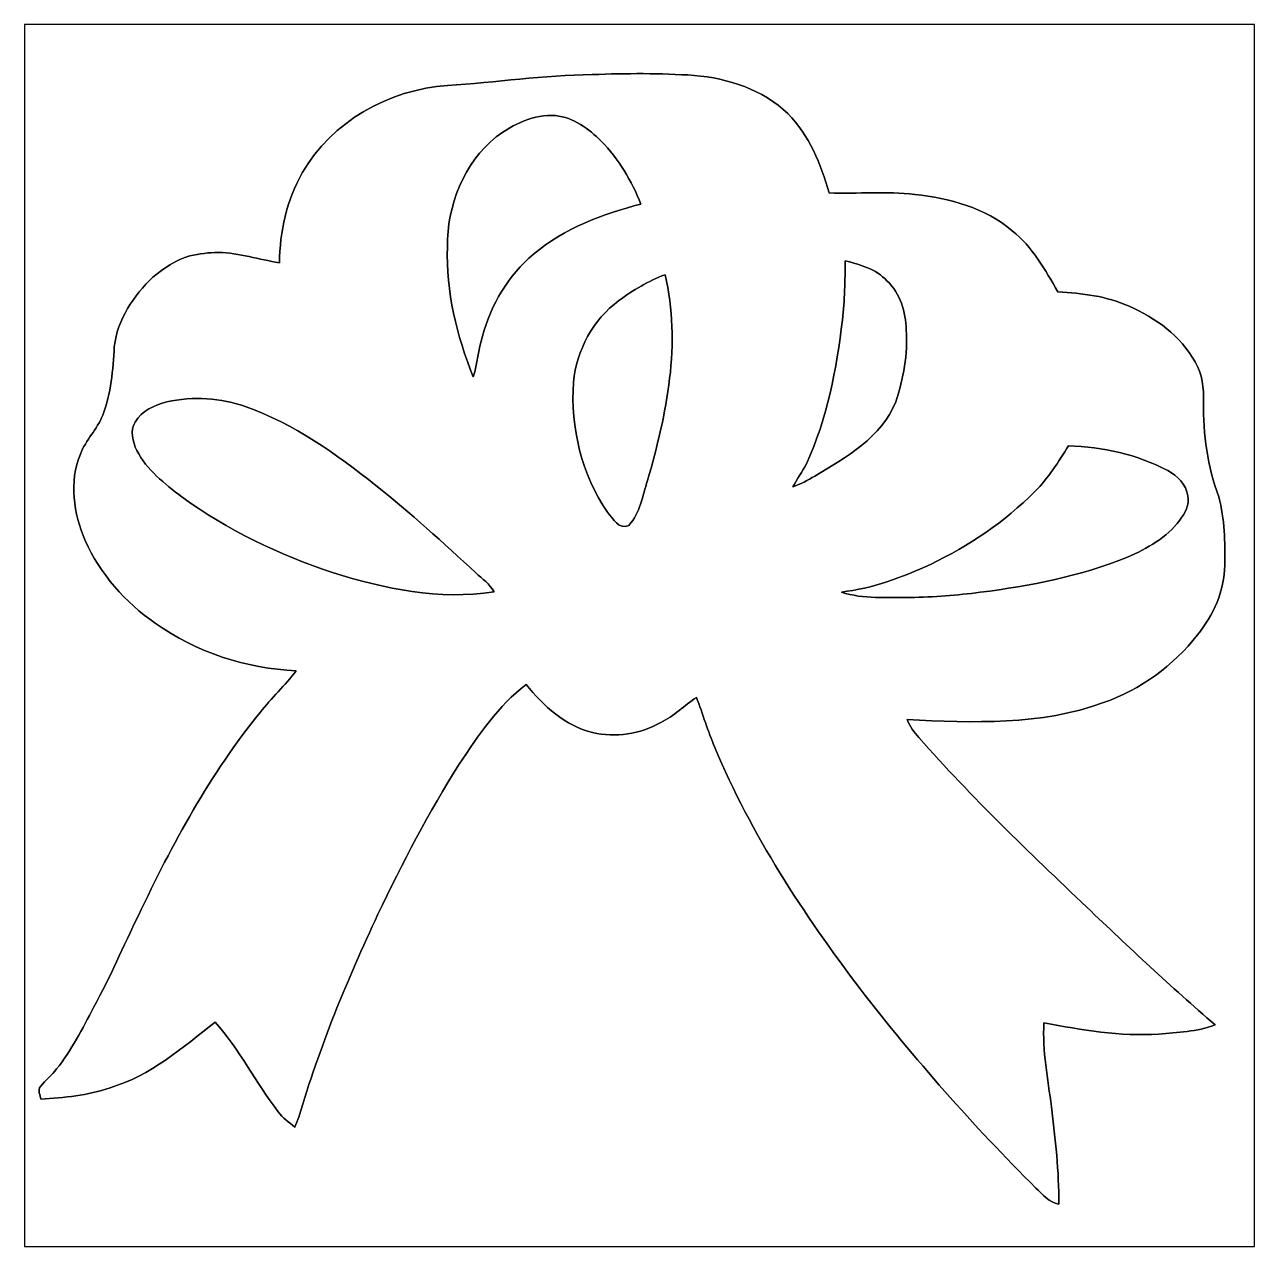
# Model space of a CAD drawing. Header units: centimetres. Extents: x -16.8 to 16.8, y -16.7 to 16.7.
import ezdxf

# ---------------------------------------------------------------- set-up
doc = ezdxf.new("R2010")
doc.units = ezdxf.units.CM
doc.header["$MEASUREMENT"] = 0
doc.layers.add('Layer 1', color=7, linetype='Continuous')

msp = doc.modelspace()

# ---------------------------------------------------------------- linework, layer by layer
at = {"layer": 'Layer 1', "color": 7}
for points, knots in [([(-16.77458, 16.66875), (-16.77458, 16.66875), (16.77458, 16.66875), (16.77458, 16.66875), (16.77458, 16.66875), (16.77458, 16.66875), (16.77458, -16.66875), (16.77458, -16.66875), (16.77458, -16.66875), (16.77458, -16.66875), (-16.77458, -16.66875), (-16.77458, -16.66875), (-16.77458, -16.66875), (-16.77458, -16.66875), (-16.77458, 16.66875), (-16.77458, 16.66875), (-16.77458, 16.66875), (-16.77458, 16.66875), (-16.77458, 16.66875), (-16.77458, 16.66875)], [0, 0, 0, 0, 0.16666667, 0.16666667, 0.16666667, 0.16666667, 0.33333333, 0.33333333, 0.33333333, 0.33333333, 0.5, 0.5, 0.5, 0.5, 0.66666667, 0.66666667, 0.66666667, 0.66666667, 1, 1, 1, 1]), ([(-1.28729, 15.30244), (-2.60914, 15.28374), (-3.92007, 15.09783), (-5.23734, 15.0047), (-5.23734, 15.0047), (-6.82943, 14.89922), (-8.40105, 14.02503), (-9.19903, 12.62062), (-9.19903, 12.62062), (-9.62801, 11.87909), (-9.80899, 11.02042), (-9.82451, 10.17023), (-9.82451, 10.17023), (-10.37872, 10.25984), (-10.91918, 10.43728), (-11.48433, 10.45281), (-11.48433, 10.45281), (-11.74609, 10.44998), (-12.0075, 10.41612), (-12.26256, 10.3565), (-12.26256, 10.3565), (-12.64214, 10.25525), (-12.9727, 10.0263), (-13.27256, 9.77971), (-13.27256, 9.77971), (-13.80137, 9.27453), (-14.24517, 8.62401), (-14.32736, 7.88), (-14.32736, 7.88), (-14.36723, 7.24888), (-14.40709, 6.60188), (-14.64451, 6.00781), (-14.64451, 6.00781), (-14.79338, 5.62539), (-15.107, 5.33541), (-15.25235, 4.95124), (-15.25235, 4.95124), (-15.5702, 4.19171), (-15.43544, 3.3274), (-15.12217, 2.58904), (-15.12217, 2.58904), (-14.71119, 1.67993), (-14.03033, 0.90135), (-13.20941, 0.33796), (-13.20941, 0.33796), (-12.09322, -0.4639), (-10.73221, -0.8957), (-9.36449, -0.96344), (-9.36449, -0.96344), (-9.67034, -1.36243), (-10.04076, -1.70603), (-10.3505, -2.1015), (-10.3505, -2.1015), (-11.71575, -3.7779), (-12.74692, -5.69136), (-13.67049, -7.63729), (-13.67049, -7.63729), (-14.08042, -8.47513), (-14.4459, -9.33415), (-14.8911, -10.15436), (-14.8911, -10.15436), (-15.20014, -10.72727), (-15.49118, -11.31782), (-15.9004, -11.82793), (-15.9004, -11.82793), (-16.03093, -12.00221), (-16.20979, -12.13203), (-16.34243, -12.30348), (-16.34243, -12.30348), (-16.42181, -12.40543), (-16.34596, -12.53913), (-16.33573, -12.6552), (-16.33573, -12.6552), (-15.69755, -12.60581), (-15.05021, -12.55466), (-14.44272, -12.33805), (-14.44272, -12.33805), (-13.33888, -12.01914), (-12.46329, -11.23915), (-11.57499, -10.54806), (-11.57499, -10.54806), (-10.91212, -11.29877), (-10.46198, -12.20258), (-9.85555, -12.99492), (-9.85555, -12.99492), (-9.73314, -13.16214), (-9.56416, -13.28491), (-9.40329, -13.41296), (-9.40329, -13.41296), (-9.36378, -13.32371), (-9.32568, -13.23375), (-9.29605, -13.14097), (-9.29605, -13.14097), (-8.73337, -11.23985), (-7.98019, -9.39941), (-7.13458, -7.60801), (-7.13458, -7.60801), (-6.46501, -6.20748), (-5.75486, -4.82177), (-4.91631, -3.51402), (-4.91631, -3.51402), (-4.39314, -2.7245), (-3.85833, -1.9117), (-3.08751, -1.33985), (-3.08751, -1.33985), (-2.61832, -1.9244), (-2.02459, -2.46415), (-1.27847, -2.64689), (-1.27847, -2.64689), (-0.65405, -2.79788), (0.02011, -2.68817), (0.5782, -2.3749), (0.5782, -2.3749), (0.94227, -2.2031), (1.22379, -1.90994), (1.55469, -1.68804), (1.55469, -1.68804), (1.72614, -2.14242), (1.86619, -2.60879), (2.05599, -3.05647), (2.05599, -3.05647), (3.04871, -5.43031), (4.46722, -7.6013), (6.02192, -9.64177), (6.02192, -9.64177), (7.49406, -11.55982), (9.10343, -13.37169), (10.81581, -15.07843), (10.81581, -15.07843), (11.00067, -15.25129), (11.16894, -15.47424), (11.43811, -15.51446), (11.43811, -15.51446), (11.44552, -14.62581), (11.34639, -13.74034), (11.23632, -12.86016), (11.23632, -12.86016), (11.14531, -12.0971), (10.98444, -11.33687), (11.03418, -10.56428), (11.03418, -10.56428), (12.06394, -10.76537), (13.10816, -10.94705), (14.16297, -10.87473), (14.16297, -10.87473), (14.67873, -10.82534), (15.21037, -10.81511), (15.69967, -10.62496), (15.69967, -10.62496), (14.50622, -9.58462), (13.34629, -8.50582), (12.20152, -7.41257), (12.20152, -7.41257), (10.62743, -5.91891), (9.05722, -4.41501), (7.62035, -2.78694), (7.62035, -2.78694), (7.49053, -2.64089), (7.37694, -2.47756), (7.30321, -2.29623), (7.30321, -2.29623), (9.09249, -2.37984), (10.94987, -2.4571), (12.66049, -1.83197), (12.66049, -1.83197), (13.66802, -1.47743), (14.56796, -0.82621), (15.22166, 0.01834), (15.22166, 0.01834), (15.66227, 0.55245), (15.95508, 1.22343), (15.96531, 1.92193), (15.96531, 1.92193), (15.9766, 2.54388), (15.9639, 3.17641), (15.80303, 3.78072), (15.80303, 3.78072), (15.48906, 4.60587), (15.38217, 5.49346), (15.38393, 6.37152), (15.38393, 6.37152), (15.39804, 6.74652), (15.35112, 7.14058), (15.1578, 7.46831), (15.1578, 7.46831), (14.76163, 8.16857), (14.08571, 8.67163), (13.35511, 8.98243), (13.35511, 8.98243), (12.74939, 9.26289), (12.07347, 9.33803), (11.41448, 9.37401), (11.41448, 9.37401), (11.06629, 9.97585), (10.71739, 10.60521), (10.16459, 11.04547), (10.16459, 11.04547), (9.43151, 11.67765), (8.45432, 11.92636), (7.51311, 12.03254), (7.51311, 12.03254), (6.737, 12.12885), (5.95524, 12.05054), (5.17737, 12.07453), (5.17737, 12.07453), (4.94383, 12.85769), (4.63726, 13.65285), (4.04424, 14.23882), (4.04424, 14.23882), (3.36762, 14.90063), (2.419, 15.19802), (1.49472, 15.28374), (1.49472, 15.28374), (0.56833, 15.33948), (-0.36054, 15.34442), (-1.28729, 15.30244)], [0, 0, 0, 0, 0.01818182, 0.01818182, 0.01818182, 0.01818182, 0.03636364, 0.03636364, 0.03636364, 0.03636364, 0.05454545, 0.05454545, 0.05454545, 0.05454545, 0.07272727, 0.07272727, 0.07272727, 0.07272727, 0.09090909, 0.09090909, 0.09090909, 0.09090909, 0.10909091, 0.10909091, 0.10909091, 0.10909091, 0.12727273, 0.12727273, 0.12727273, 0.12727273, 0.14545455, 0.14545455, 0.14545455, 0.14545455, 0.16363636, 0.16363636, 0.16363636, 0.16363636, 0.18181818, 0.18181818, 0.18181818, 0.18181818, 0.2, 0.2, 0.2, 0.2, 0.21818182, 0.21818182, 0.21818182, 0.21818182, 0.23636364, 0.23636364, 0.23636364, 0.23636364, 0.25454545, 0.25454545, 0.25454545, 0.25454545, 0.27272727, 0.27272727, 0.27272727, 0.27272727, 0.29090909, 0.29090909, 0.29090909, 0.29090909, 0.30909091, 0.30909091, 0.30909091, 0.30909091, 0.32727273, 0.32727273, 0.32727273, 0.32727273, 0.34545455, 0.34545455, 0.34545455, 0.34545455, 0.36363636, 0.36363636, 0.36363636, 0.36363636, 0.38181818, 0.38181818, 0.38181818, 0.38181818, 0.4, 0.4, 0.4, 0.4, 0.41818182, 0.41818182, 0.41818182, 0.41818182, 0.43636364, 0.43636364, 0.43636364, 0.43636364, 0.45454545, 0.45454545, 0.45454545, 0.45454545, 0.47272727, 0.47272727, 0.47272727, 0.47272727, 0.49090909, 0.49090909, 0.49090909, 0.49090909, 0.50909091, 0.50909091, 0.50909091, 0.50909091, 0.52727273, 0.52727273, 0.52727273, 0.52727273, 0.54545455, 0.54545455, 0.54545455, 0.54545455, 0.56363636, 0.56363636, 0.56363636, 0.56363636, 0.58181818, 0.58181818, 0.58181818, 0.58181818, 0.6, 0.6, 0.6, 0.6, 0.61818182, 0.61818182, 0.61818182, 0.61818182, 0.63636364, 0.63636364, 0.63636364, 0.63636364, 0.65454545, 0.65454545, 0.65454545, 0.65454545, 0.67272727, 0.67272727, 0.67272727, 0.67272727, 0.69090909, 0.69090909, 0.69090909, 0.69090909, 0.70909091, 0.70909091, 0.70909091, 0.70909091, 0.72727273, 0.72727273, 0.72727273, 0.72727273, 0.74545455, 0.74545455, 0.74545455, 0.74545455, 0.76363636, 0.76363636, 0.76363636, 0.76363636, 0.78181818, 0.78181818, 0.78181818, 0.78181818, 0.8, 0.8, 0.8, 0.8, 0.81818182, 0.81818182, 0.81818182, 0.81818182, 0.83636364, 0.83636364, 0.83636364, 0.83636364, 0.85454545, 0.85454545, 0.85454545, 0.85454545, 0.87272727, 0.87272727, 0.87272727, 0.87272727, 0.89090909, 0.89090909, 0.89090909, 0.89090909, 0.90909091, 0.90909091, 0.90909091, 0.90909091, 0.92727273, 0.92727273, 0.92727273, 0.92727273, 0.94545455, 0.94545455, 0.94545455, 0.94545455, 0.96363636, 0.96363636, 0.96363636, 0.96363636, 1, 1, 1, 1]), ([(-3.9056, 13.60664), (-3.44241, 13.95024), (-2.88043, 14.23388), (-2.28706, 14.18449), (-2.28706, 14.18449), (-1.7974, 14.13651), (-1.38606, 13.82219), (-1.04281, 13.49199), (-1.04281, 13.49199), (-0.56833, 13.00233), (-0.21414, 12.4019), (0.04057, 11.77219), (0.04057, 11.77219), (-1.00542, 11.49844), (-2.0574, 11.11814), (-2.88749, 10.40236), (-2.88749, 10.40236), (-3.5814, 9.83439), (-4.05024, 9.02547), (-4.2866, 8.16716), (-4.2866, 8.16716), (-4.39208, 7.80168), (-4.42136, 7.41786), (-4.53496, 7.05414), (-4.53496, 7.05414), (-4.98546, 8.17774), (-5.28038, 9.38424), (-5.24228, 10.60132), (-5.24228, 10.60132), (-5.24581, 11.72669), (-4.80095, 12.89297), (-3.9056, 13.60664)], [0, 0, 0, 0, 0.11111111, 0.11111111, 0.11111111, 0.11111111, 0.22222222, 0.22222222, 0.22222222, 0.22222222, 0.33333333, 0.33333333, 0.33333333, 0.33333333, 0.44444444, 0.44444444, 0.44444444, 0.44444444, 0.55555556, 0.55555556, 0.55555556, 0.55555556, 0.66666667, 0.66666667, 0.66666667, 0.66666667, 0.77777778, 0.77777778, 0.77777778, 0.77777778, 1, 1, 1, 1]), ([(5.61305, 10.22385), (6.02192, 10.11837), (6.45477, 10.00407), (6.7497, 9.67811), (6.7497, 9.67811), (7.12223, 9.34085), (7.25664, 8.82756), (7.27639, 8.34214), (7.27639, 8.34214), (7.32684, 7.67609), (7.19526, 7.00969), (6.99594, 6.37716), (6.99594, 6.37716), (6.59906, 5.40597), (5.64092, 4.86234), (4.78437, 4.35081), (4.78437, 4.35081), (4.59281, 4.23228), (4.38997, 4.13279), (4.18006, 4.05201), (4.18006, 4.05201), (4.29648, 4.26861), (4.44359, 4.46758), (4.55295, 4.68842), (4.55295, 4.68842), (5.12198, 5.92173), (5.37986, 7.27181), (5.53367, 8.61377), (5.53367, 8.61377), (5.6007, 9.14788), (5.60387, 9.68657), (5.61305, 10.22385)], [0, 0, 0, 0, 0.11111111, 0.11111111, 0.11111111, 0.11111111, 0.22222222, 0.22222222, 0.22222222, 0.22222222, 0.33333333, 0.33333333, 0.33333333, 0.33333333, 0.44444444, 0.44444444, 0.44444444, 0.44444444, 0.55555556, 0.55555556, 0.55555556, 0.55555556, 0.66666667, 0.66666667, 0.66666667, 0.66666667, 0.77777778, 0.77777778, 0.77777778, 0.77777778, 1, 1, 1, 1]), ([(-0.56303, 9.13659), (-0.1778, 9.42693), (0.24306, 9.67458), (0.69603, 9.84321), (0.69603, 9.84321), (1.14618, 7.97454), (0.74295, 6.03462), (0.21731, 4.22663), (0.21731, 4.22663), (0.08008, 3.81071), (0.01658, 3.34081), (-0.28963, 3.00531), (-0.28963, 3.00531), (-0.55845, 2.86702), (-0.72743, 3.19864), (-0.87207, 3.36091), (-0.87207, 3.36091), (-1.5688, 4.39596), (-1.89371, 5.66984), (-1.80128, 6.91233), (-1.80128, 6.91233), (-1.71979, 7.78122), (-1.26683, 8.61624), (-0.56303, 9.13659)], [0, 0, 0, 0, 0.14285714, 0.14285714, 0.14285714, 0.14285714, 0.28571429, 0.28571429, 0.28571429, 0.28571429, 0.42857143, 0.42857143, 0.42857143, 0.42857143, 0.57142857, 0.57142857, 0.57142857, 0.57142857, 0.71428571, 0.71428571, 0.71428571, 0.71428571, 1, 1, 1, 1]), ([(-12.8965, 6.37258), (-12.18106, 6.53768), (-11.42048, 6.48794), (-10.73044, 6.23888), (-10.73044, 6.23888), (-9.41987, 5.77321), (-8.27546, 4.95053), (-7.19384, 4.09434), (-7.19384, 4.09434), (-6.24911, 3.34045), (-5.35093, 2.53012), (-4.46546, 1.70815), (-4.46546, 1.70815), (-4.28837, 1.54975), (-4.08975, 1.40406), (-3.9691, 1.19415), (-3.9691, 1.19415), (-5.45641, 0.95673), (-6.95819, 1.27564), (-8.37565, 1.71768), (-8.37565, 1.71768), (-9.83298, 2.20486), (-11.23738, 2.87443), (-12.48234, 3.78107), (-12.48234, 3.78107), (-12.95506, 4.13456), (-13.43731, 4.51732), (-13.71565, 5.05143), (-13.71565, 5.05143), (-13.82713, 5.28708), (-13.90227, 5.58483), (-13.75833, 5.8233), (-13.75833, 5.8233), (-13.57771, 6.12775), (-13.22776, 6.28968), (-12.8965, 6.37258)], [0, 0, 0, 0, 0.1, 0.1, 0.1, 0.1, 0.2, 0.2, 0.2, 0.2, 0.3, 0.3, 0.3, 0.3, 0.4, 0.4, 0.4, 0.4, 0.5, 0.5, 0.5, 0.5, 0.6, 0.6, 0.6, 0.6, 0.7, 0.7, 0.7, 0.7, 0.8, 0.8, 0.8, 0.8, 1, 1, 1, 1]), ([(11.70129, 5.17278), (12.63685, 5.14315), (13.5823, 4.94136), (14.41238, 4.49792), (14.41238, 4.49792), (14.6745, 4.35539), (14.91262, 4.11974), (14.95919, 3.81247), (14.95919, 3.81247), (15.01316, 3.56553), (14.87699, 3.33763), (14.7387, 3.14748), (14.7387, 3.14748), (14.38698, 2.66841), (13.84829, 2.37384), (13.3156, 2.13678), (13.3156, 2.13678), (12.03184, 1.62172), (10.66447, 1.35255), (9.29711, 1.17793), (9.29711, 1.17793), (8.66422, 1.10278), (8.02852, 1.03999), (7.39069, 1.03928), (7.39069, 1.03928), (6.7624, 1.04634), (6.11364, 0.98178), (5.50686, 1.18498), (5.50686, 1.18498), (6.35635, 1.28058), (7.16315, 1.58574), (7.93468, 1.94028), (7.93468, 1.94028), (8.98349, 2.44228), (9.96386, 3.09951), (10.78442, 3.92642), (10.78442, 3.92642), (11.14637, 4.29683), (11.43529, 4.7304), (11.70129, 5.17278)], [0, 0, 0, 0, 0.09090909, 0.09090909, 0.09090909, 0.09090909, 0.18181818, 0.18181818, 0.18181818, 0.18181818, 0.27272727, 0.27272727, 0.27272727, 0.27272727, 0.36363636, 0.36363636, 0.36363636, 0.36363636, 0.45454545, 0.45454545, 0.45454545, 0.45454545, 0.54545455, 0.54545455, 0.54545455, 0.54545455, 0.63636364, 0.63636364, 0.63636364, 0.63636364, 0.72727273, 0.72727273, 0.72727273, 0.72727273, 0.81818182, 0.81818182, 0.81818182, 0.81818182, 1, 1, 1, 1])]:
    msp.add_open_spline(points, degree=3, knots=knots, dxfattribs=at)
at = {"layer": 'Layer 1', "color": 251}
for points, knots in [([(-1.28729, 15.30244), (-0.36054, 15.34442), (0.56833, 15.33948), (1.49472, 15.28374), (1.49472, 15.28374), (2.419, 15.19802), (3.36762, 14.90063), (4.04424, 14.23882), (4.04424, 14.23882), (4.63726, 13.65285), (4.94383, 12.85769), (5.17737, 12.07453), (5.17737, 12.07453), (5.95524, 12.05054), (6.737, 12.12885), (7.51311, 12.03254), (7.51311, 12.03254), (8.45432, 11.92636), (9.43151, 11.67765), (10.16459, 11.04547), (10.16459, 11.04547), (10.71739, 10.60521), (11.06629, 9.97585), (11.41448, 9.37401), (11.41448, 9.37401), (12.07347, 9.33803), (12.74939, 9.26289), (13.35511, 8.98243), (13.35511, 8.98243), (14.08571, 8.67163), (14.76163, 8.16857), (15.1578, 7.46831), (15.1578, 7.46831), (15.35112, 7.14058), (15.39804, 6.74652), (15.38393, 6.37152), (15.38393, 6.37152), (15.38217, 5.49346), (15.48906, 4.60587), (15.80303, 3.78072), (15.80303, 3.78072), (15.9639, 3.17641), (15.9766, 2.54388), (15.96531, 1.92193), (15.96531, 1.92193), (15.95508, 1.22343), (15.66227, 0.55245), (15.22166, 0.01834), (15.22166, 0.01834), (14.56796, -0.82621), (13.66802, -1.47743), (12.66049, -1.83197), (12.66049, -1.83197), (10.94987, -2.4571), (9.09249, -2.37984), (7.30321, -2.29623), (7.30321, -2.29623), (7.37694, -2.47756), (7.49053, -2.64089), (7.62035, -2.78694), (7.62035, -2.78694), (9.05722, -4.41501), (10.62743, -5.91891), (12.20152, -7.41257), (12.20152, -7.41257), (13.34629, -8.50582), (14.50622, -9.58462), (15.69967, -10.62496), (15.69967, -10.62496), (15.21037, -10.81511), (14.67873, -10.82534), (14.16297, -10.87473), (14.16297, -10.87473), (13.10816, -10.94705), (12.06394, -10.76537), (11.03418, -10.56428), (11.03418, -10.56428), (10.98444, -11.33687), (11.14531, -12.0971), (11.23632, -12.86016), (11.23632, -12.86016), (11.34639, -13.74034), (11.44552, -14.62581), (11.43811, -15.51446), (11.43811, -15.51446), (11.16894, -15.47424), (11.00067, -15.25129), (10.81581, -15.07843), (10.81581, -15.07843), (9.10343, -13.37169), (7.49406, -11.55982), (6.02192, -9.64177), (6.02192, -9.64177), (4.46722, -7.6013), (3.04871, -5.43031), (2.05599, -3.05647), (2.05599, -3.05647), (1.86619, -2.60879), (1.72614, -2.14242), (1.55469, -1.68804), (1.55469, -1.68804), (1.22379, -1.90994), (0.94227, -2.2031), (0.5782, -2.3749), (0.5782, -2.3749), (0.02011, -2.68817), (-0.65405, -2.79788), (-1.27847, -2.64689), (-1.27847, -2.64689), (-2.02459, -2.46415), (-2.61832, -1.9244), (-3.08751, -1.33985), (-3.08751, -1.33985), (-3.85833, -1.9117), (-4.39314, -2.7245), (-4.91631, -3.51402), (-4.91631, -3.51402), (-5.75486, -4.82177), (-6.46501, -6.20748), (-7.13458, -7.60801), (-7.13458, -7.60801), (-7.98019, -9.39941), (-8.73337, -11.23985), (-9.29605, -13.14097), (-9.29605, -13.14097), (-9.32568, -13.23375), (-9.36378, -13.32371), (-9.40329, -13.41296), (-9.40329, -13.41296), (-9.56416, -13.28491), (-9.73314, -13.16214), (-9.85555, -12.99492), (-9.85555, -12.99492), (-10.46198, -12.20258), (-10.91212, -11.29877), (-11.57499, -10.54806), (-11.57499, -10.54806), (-12.46329, -11.23915), (-13.33888, -12.01914), (-14.44272, -12.33805), (-14.44272, -12.33805), (-15.05021, -12.55466), (-15.69755, -12.60581), (-16.33573, -12.6552), (-16.33573, -12.6552), (-16.34596, -12.53913), (-16.42181, -12.40543), (-16.34243, -12.30348), (-16.34243, -12.30348), (-16.20979, -12.13203), (-16.03093, -12.00221), (-15.9004, -11.82793), (-15.9004, -11.82793), (-15.49118, -11.31782), (-15.20014, -10.72727), (-14.8911, -10.15436), (-14.8911, -10.15436), (-14.4459, -9.33415), (-14.08042, -8.47513), (-13.67049, -7.63729), (-13.67049, -7.63729), (-12.74692, -5.69136), (-11.71575, -3.7779), (-10.3505, -2.1015), (-10.3505, -2.1015), (-10.04076, -1.70603), (-9.67034, -1.36243), (-9.36449, -0.96344), (-9.36449, -0.96344), (-10.73221, -0.8957), (-12.09322, -0.4639), (-13.20941, 0.33796), (-13.20941, 0.33796), (-14.03033, 0.90135), (-14.71119, 1.67993), (-15.12217, 2.58904), (-15.12217, 2.58904), (-15.43544, 3.3274), (-15.5702, 4.19171), (-15.25235, 4.95124), (-15.25235, 4.95124), (-15.107, 5.33541), (-14.79338, 5.62539), (-14.64451, 6.00781), (-14.64451, 6.00781), (-14.40709, 6.60188), (-14.36723, 7.24888), (-14.32736, 7.88), (-14.32736, 7.88), (-14.24517, 8.62401), (-13.80137, 9.27453), (-13.27256, 9.77971), (-13.27256, 9.77971), (-12.9727, 10.0263), (-12.64214, 10.25525), (-12.26256, 10.3565), (-12.26256, 10.3565), (-12.0075, 10.41612), (-11.74609, 10.44998), (-11.48433, 10.45281), (-11.48433, 10.45281), (-10.91918, 10.43728), (-10.37872, 10.25984), (-9.82451, 10.17023), (-9.82451, 10.17023), (-9.80899, 11.02042), (-9.62801, 11.87909), (-9.19903, 12.62062), (-9.19903, 12.62062), (-8.40105, 14.02503), (-6.82943, 14.89922), (-5.23734, 15.0047), (-5.23734, 15.0047), (-3.92007, 15.09783), (-2.60914, 15.28374), (-1.28729, 15.30244), (-1.28729, 15.30244), (-1.28729, 15.30244), (-1.28729, 15.30244), (-1.28729, 15.30244)], [0, 0, 0, 0, 0.01785714, 0.01785714, 0.01785714, 0.01785714, 0.03571429, 0.03571429, 0.03571429, 0.03571429, 0.05357143, 0.05357143, 0.05357143, 0.05357143, 0.07142857, 0.07142857, 0.07142857, 0.07142857, 0.08928571, 0.08928571, 0.08928571, 0.08928571, 0.10714286, 0.10714286, 0.10714286, 0.10714286, 0.125, 0.125, 0.125, 0.125, 0.14285714, 0.14285714, 0.14285714, 0.14285714, 0.16071429, 0.16071429, 0.16071429, 0.16071429, 0.17857143, 0.17857143, 0.17857143, 0.17857143, 0.19642857, 0.19642857, 0.19642857, 0.19642857, 0.21428571, 0.21428571, 0.21428571, 0.21428571, 0.23214286, 0.23214286, 0.23214286, 0.23214286, 0.25, 0.25, 0.25, 0.25, 0.26785714, 0.26785714, 0.26785714, 0.26785714, 0.28571429, 0.28571429, 0.28571429, 0.28571429, 0.30357143, 0.30357143, 0.30357143, 0.30357143, 0.32142857, 0.32142857, 0.32142857, 0.32142857, 0.33928571, 0.33928571, 0.33928571, 0.33928571, 0.35714286, 0.35714286, 0.35714286, 0.35714286, 0.375, 0.375, 0.375, 0.375, 0.39285714, 0.39285714, 0.39285714, 0.39285714, 0.41071429, 0.41071429, 0.41071429, 0.41071429, 0.42857143, 0.42857143, 0.42857143, 0.42857143, 0.44642857, 0.44642857, 0.44642857, 0.44642857, 0.46428571, 0.46428571, 0.46428571, 0.46428571, 0.48214286, 0.48214286, 0.48214286, 0.48214286, 0.5, 0.5, 0.5, 0.5, 0.51785714, 0.51785714, 0.51785714, 0.51785714, 0.53571429, 0.53571429, 0.53571429, 0.53571429, 0.55357143, 0.55357143, 0.55357143, 0.55357143, 0.57142857, 0.57142857, 0.57142857, 0.57142857, 0.58928571, 0.58928571, 0.58928571, 0.58928571, 0.60714286, 0.60714286, 0.60714286, 0.60714286, 0.625, 0.625, 0.625, 0.625, 0.64285714, 0.64285714, 0.64285714, 0.64285714, 0.66071429, 0.66071429, 0.66071429, 0.66071429, 0.67857143, 0.67857143, 0.67857143, 0.67857143, 0.69642857, 0.69642857, 0.69642857, 0.69642857, 0.71428571, 0.71428571, 0.71428571, 0.71428571, 0.73214286, 0.73214286, 0.73214286, 0.73214286, 0.75, 0.75, 0.75, 0.75, 0.76785714, 0.76785714, 0.76785714, 0.76785714, 0.78571429, 0.78571429, 0.78571429, 0.78571429, 0.80357143, 0.80357143, 0.80357143, 0.80357143, 0.82142857, 0.82142857, 0.82142857, 0.82142857, 0.83928571, 0.83928571, 0.83928571, 0.83928571, 0.85714286, 0.85714286, 0.85714286, 0.85714286, 0.875, 0.875, 0.875, 0.875, 0.89285714, 0.89285714, 0.89285714, 0.89285714, 0.91071429, 0.91071429, 0.91071429, 0.91071429, 0.92857143, 0.92857143, 0.92857143, 0.92857143, 0.94642857, 0.94642857, 0.94642857, 0.94642857, 0.96428571, 0.96428571, 0.96428571, 0.96428571, 1, 1, 1, 1]), ([(-3.9056, 13.60664), (-4.80095, 12.89297), (-5.24581, 11.72669), (-5.24228, 10.60132), (-5.24228, 10.60132), (-5.28038, 9.38424), (-4.98546, 8.17774), (-4.53496, 7.05414), (-4.53496, 7.05414), (-4.42136, 7.41786), (-4.39208, 7.80168), (-4.2866, 8.16716), (-4.2866, 8.16716), (-4.05024, 9.02547), (-3.5814, 9.83439), (-2.88749, 10.40236), (-2.88749, 10.40236), (-2.0574, 11.11814), (-1.00542, 11.49844), (0.04057, 11.77219), (0.04057, 11.77219), (-0.21414, 12.4019), (-0.56833, 13.00233), (-1.04281, 13.49199), (-1.04281, 13.49199), (-1.38606, 13.82219), (-1.7974, 14.13651), (-2.28706, 14.18449), (-2.28706, 14.18449), (-2.88043, 14.23388), (-3.44241, 13.95024), (-3.9056, 13.60664), (-3.9056, 13.60664), (-3.9056, 13.60664), (-3.9056, 13.60664), (-3.9056, 13.60664)], [0, 0, 0, 0, 0.1, 0.1, 0.1, 0.1, 0.2, 0.2, 0.2, 0.2, 0.3, 0.3, 0.3, 0.3, 0.4, 0.4, 0.4, 0.4, 0.5, 0.5, 0.5, 0.5, 0.6, 0.6, 0.6, 0.6, 0.7, 0.7, 0.7, 0.7, 0.8, 0.8, 0.8, 0.8, 1, 1, 1, 1]), ([(5.61305, 10.22385), (5.60387, 9.68657), (5.6007, 9.14788), (5.53367, 8.61377), (5.53367, 8.61377), (5.37986, 7.27181), (5.12198, 5.92173), (4.55295, 4.68842), (4.55295, 4.68842), (4.44359, 4.46758), (4.29648, 4.26861), (4.18006, 4.05201), (4.18006, 4.05201), (4.38997, 4.13279), (4.59281, 4.23228), (4.78437, 4.35081), (4.78437, 4.35081), (5.64092, 4.86234), (6.59906, 5.40597), (6.99594, 6.37716), (6.99594, 6.37716), (7.19526, 7.00969), (7.32684, 7.67609), (7.27639, 8.34214), (7.27639, 8.34214), (7.25664, 8.82756), (7.12223, 9.34085), (6.7497, 9.67811), (6.7497, 9.67811), (6.45477, 10.00407), (6.02192, 10.11837), (5.61305, 10.22385), (5.61305, 10.22385), (5.61305, 10.22385), (5.61305, 10.22385), (5.61305, 10.22385)], [0, 0, 0, 0, 0.1, 0.1, 0.1, 0.1, 0.2, 0.2, 0.2, 0.2, 0.3, 0.3, 0.3, 0.3, 0.4, 0.4, 0.4, 0.4, 0.5, 0.5, 0.5, 0.5, 0.6, 0.6, 0.6, 0.6, 0.7, 0.7, 0.7, 0.7, 0.8, 0.8, 0.8, 0.8, 1, 1, 1, 1]), ([(-0.56303, 9.13659), (-1.26683, 8.61624), (-1.71979, 7.78122), (-1.80128, 6.91233), (-1.80128, 6.91233), (-1.89371, 5.66984), (-1.5688, 4.39596), (-0.87207, 3.36091), (-0.87207, 3.36091), (-0.72743, 3.19864), (-0.55845, 2.86702), (-0.28963, 3.00531), (-0.28963, 3.00531), (0.01658, 3.34081), (0.08008, 3.81071), (0.21731, 4.22663), (0.21731, 4.22663), (0.74295, 6.03462), (1.14618, 7.97454), (0.69603, 9.84321), (0.69603, 9.84321), (0.24306, 9.67458), (-0.1778, 9.42693), (-0.56303, 9.13659), (-0.56303, 9.13659), (-0.56303, 9.13659), (-0.56303, 9.13659), (-0.56303, 9.13659)], [0, 0, 0, 0, 0.125, 0.125, 0.125, 0.125, 0.25, 0.25, 0.25, 0.25, 0.375, 0.375, 0.375, 0.375, 0.5, 0.5, 0.5, 0.5, 0.625, 0.625, 0.625, 0.625, 0.75, 0.75, 0.75, 0.75, 1, 1, 1, 1]), ([(-12.8965, 6.37258), (-13.22776, 6.28968), (-13.57771, 6.12775), (-13.75833, 5.8233), (-13.75833, 5.8233), (-13.90227, 5.58483), (-13.82713, 5.28708), (-13.71565, 5.05143), (-13.71565, 5.05143), (-13.43731, 4.51732), (-12.95506, 4.13456), (-12.48234, 3.78107), (-12.48234, 3.78107), (-11.23738, 2.87443), (-9.83298, 2.20486), (-8.37565, 1.71768), (-8.37565, 1.71768), (-6.95819, 1.27564), (-5.45641, 0.95673), (-3.9691, 1.19415), (-3.9691, 1.19415), (-4.08975, 1.40406), (-4.28837, 1.54975), (-4.46546, 1.70815), (-4.46546, 1.70815), (-5.35093, 2.53012), (-6.24911, 3.34045), (-7.19384, 4.09434), (-7.19384, 4.09434), (-8.27546, 4.95053), (-9.41987, 5.77321), (-10.73044, 6.23888), (-10.73044, 6.23888), (-11.42048, 6.48794), (-12.18106, 6.53768), (-12.8965, 6.37258), (-12.8965, 6.37258), (-12.8965, 6.37258), (-12.8965, 6.37258), (-12.8965, 6.37258)], [0, 0, 0, 0, 0.09090909, 0.09090909, 0.09090909, 0.09090909, 0.18181818, 0.18181818, 0.18181818, 0.18181818, 0.27272727, 0.27272727, 0.27272727, 0.27272727, 0.36363636, 0.36363636, 0.36363636, 0.36363636, 0.45454545, 0.45454545, 0.45454545, 0.45454545, 0.54545455, 0.54545455, 0.54545455, 0.54545455, 0.63636364, 0.63636364, 0.63636364, 0.63636364, 0.72727273, 0.72727273, 0.72727273, 0.72727273, 0.81818182, 0.81818182, 0.81818182, 0.81818182, 1, 1, 1, 1]), ([(11.70129, 5.17278), (11.43529, 4.7304), (11.14637, 4.29683), (10.78442, 3.92642), (10.78442, 3.92642), (9.96386, 3.09951), (8.98349, 2.44228), (7.93468, 1.94028), (7.93468, 1.94028), (7.16315, 1.58574), (6.35635, 1.28058), (5.50686, 1.18498), (5.50686, 1.18498), (6.11364, 0.98178), (6.7624, 1.04634), (7.39069, 1.03928), (7.39069, 1.03928), (8.02852, 1.03999), (8.66422, 1.10278), (9.29711, 1.17793), (9.29711, 1.17793), (10.66447, 1.35255), (12.03184, 1.62172), (13.3156, 2.13678), (13.3156, 2.13678), (13.84829, 2.37384), (14.38698, 2.66841), (14.7387, 3.14748), (14.7387, 3.14748), (14.87699, 3.33763), (15.01316, 3.56553), (14.95919, 3.81247), (14.95919, 3.81247), (14.91262, 4.11974), (14.6745, 4.35539), (14.41238, 4.49792), (14.41238, 4.49792), (13.5823, 4.94136), (12.63685, 5.14315), (11.70129, 5.17278)], [0, 0, 0, 0, 0.09090909, 0.09090909, 0.09090909, 0.09090909, 0.18181818, 0.18181818, 0.18181818, 0.18181818, 0.27272727, 0.27272727, 0.27272727, 0.27272727, 0.36363636, 0.36363636, 0.36363636, 0.36363636, 0.45454545, 0.45454545, 0.45454545, 0.45454545, 0.54545455, 0.54545455, 0.54545455, 0.54545455, 0.63636364, 0.63636364, 0.63636364, 0.63636364, 0.72727273, 0.72727273, 0.72727273, 0.72727273, 0.81818182, 0.81818182, 0.81818182, 0.81818182, 1, 1, 1, 1])]:
    msp.add_open_spline(points, degree=3, knots=knots, dxfattribs=at)

doc.saveas('drawing.dxf')
